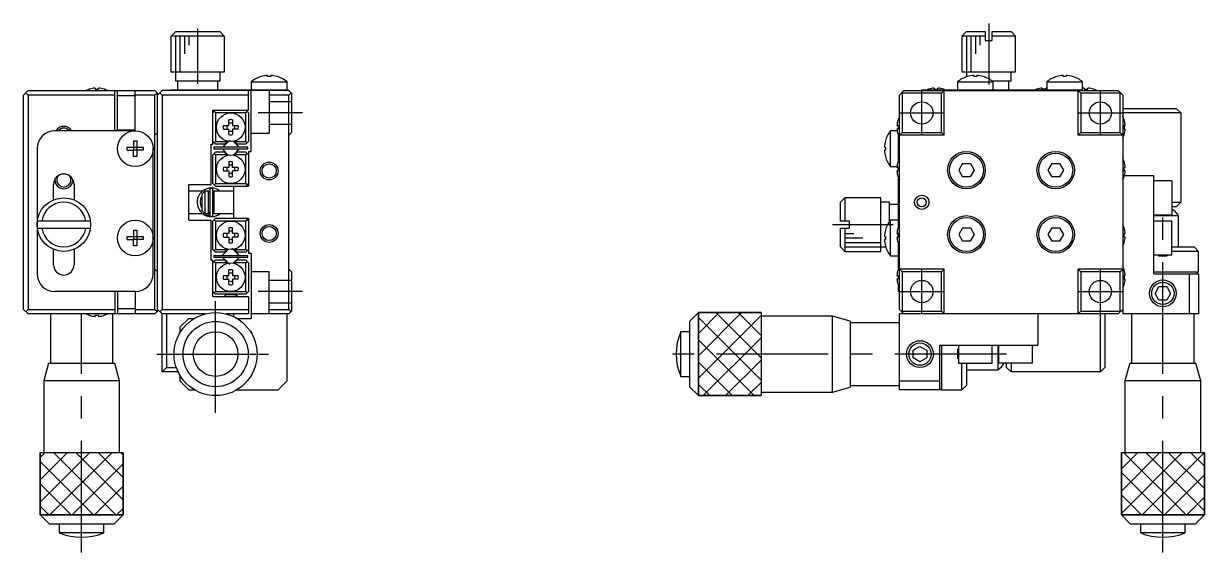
# Model space of a CAD drawing. Extents: x -5 to 371, y 36 to 269.
# Drawn here: x 238.6 to 370.8, y 137.9 to 197.1 of the extents above; entities that cross this region are included whole.
import ezdxf

# ---------------------------------------------------------------- set-up
doc = ezdxf.new("R2010")
doc.units = 0
doc.header["$LTSCALE"] = 10
doc.linetypes.add('CENTER', pattern=[2, 1.25, -0.25, 0.25, -0.25])
doc.linetypes.add('DASHED', pattern=[3.5, 2, -1.5])
doc.layers.get('0').update_dxf_attribs({"linetype": 'CONTINUOUS'})
doc.layers.add('CENTER', color=1, linetype='CENTER')

msp = doc.modelspace()

# ---------------------------------------------------------------- linework, layer by layer
at = {"color": 7, "linetype": 'CONTINUOUS'}
for p, q in [((255.086898, 195.720216), (255.592319, 196.220216)), ((261.033325, 195.720216), (255.086898, 195.720216)), ((255.086898, 195.220216), (255.086898, 195.720216)), ((255.592319, 196.220216), (260.527904, 196.220216)), ((260.527904, 196.220216), (261.033325, 195.720216)), ((261.033325, 195.720216), (261.033325, 195.220216)), ((344.143145, 196.220216), (343.643145, 195.720216)), ((346.243145, 195.720216), (343.643145, 195.720216)), ((343.643145, 195.720216), (343.643145, 191.720216)), ((344.143145, 196.220216), (346.243145, 196.220216)), ((346.243145, 196.220216), (346.243145, 195.220216)), ((347.043145, 196.220216), (349.143145, 196.220216)), ((347.043145, 195.220216), (347.043145, 196.220216)), ((349.643145, 195.720216), (347.043145, 195.720216)), ((349.643145, 195.720216), (349.143145, 196.220216)), ((349.643145, 191.720216), (349.643145, 195.720216)), ((255.060111, 195.220216), (255.060111, 191.720216)), ((255.060111, 195.220216), (255.086898, 195.220216)), ((261.033325, 195.220216), (261.060111, 195.220216)), ((261.060111, 191.720216), (261.060111, 195.220216)), ((346.243145, 195.220216), (347.043145, 195.220216)), ((255.060111, 191.720216), (261.060111, 191.720216)), ((255.560111, 191.720216), (255.560111, 190.720216)), ((255.560111, 190.720216), (260.560111, 190.720216)), ((255.810111, 190.720216), (255.810111, 189.720216)), ((260.310111, 189.720216), (260.310111, 190.720216)), ((260.560111, 190.720216), (260.560111, 191.720216)), ((264.060111, 190.618215), (264.060111, 189.720216)), ((264.060111, 190.618215), (268.060111, 190.618215)), ((265.17375, 191.189738), (265.171495, 191.19436)), ((265.880111, 191.189738), (265.880111, 191.310075)), ((266.240111, 191.189738), (265.880111, 191.189738)), ((266.240111, 191.310075), (266.240111, 191.189738)), ((266.948727, 191.19436), (266.946473, 191.189738)), ((268.060111, 189.620216), (268.060111, 190.618215)), ((343.143145, 190.618215), (343.143145, 189.720216)), ((343.143145, 190.618215), (347.143145, 190.618215)), ((343.643145, 191.720216), (349.643145, 191.720216)), ((344.143145, 191.720216), (344.143145, 191.159953)), ((344.256784, 191.189738), (344.254529, 191.19436)), ((344.963145, 191.189738), (344.963145, 191.310075)), ((345.323145, 191.189738), (344.963145, 191.189738)), ((345.323145, 191.310075), (345.323145, 191.189738)), ((346.031761, 191.19436), (346.029506, 191.189738)), ((347.008621, 190.720216), (349.143145, 190.720216)), ((347.143145, 189.720216), (347.143145, 190.618215)), ((348.893145, 189.720216), (348.893145, 190.720216)), ((349.143145, 190.720216), (349.143145, 191.720216)), ((353.143145, 190.618215), (353.143145, 189.720216)), ((353.143145, 190.618215), (357.143145, 190.618215)), ((354.256784, 191.189738), (354.254529, 191.19436)), ((354.963145, 191.189738), (354.963145, 191.310075)), ((355.323145, 191.189738), (354.963145, 191.189738)), ((355.323145, 191.310075), (355.323145, 191.189738)), ((356.031761, 191.19436), (356.029506, 191.189738)), ((357.143145, 189.620216), (357.143145, 190.618215)), ((238.560111, 189.120216), (239.060111, 189.620216)), ((238.560111, 165.120216), (238.560111, 189.120216)), ((238.810111, 189.370216), (239.060111, 189.120216)), ((239.060111, 189.620216), (253.260111, 189.620216)), ((248.760111, 189.120216), (239.060111, 189.120216)), ((239.060111, 189.120216), (239.060111, 165.120216)), ((245.910111, 189.77128), (245.933976, 189.77128)), ((246.560111, 189.904165), (246.560111, 189.77128)), ((246.560111, 189.77128), (246.960111, 189.77128)), ((246.960111, 189.77128), (246.960111, 189.904165)), ((247.586247, 189.77128), (247.610111, 189.77128)), ((248.760111, 185.120216), (248.760111, 189.620216)), ((249.060111, 185.120216), (249.060111, 189.620216)), ((251.060111, 185.120216), (251.060111, 189.620216)), ((253.260111, 189.120216), (251.060111, 189.120216)), ((253.560111, 189.320216), (253.260111, 189.620216)), ((253.510111, 189.370216), (253.260111, 189.120216)), ((253.260111, 165.120216), (253.260111, 189.120216)), ((254.060111, 189.620216), (253.560111, 189.120216)), ((253.560111, 164.920216), (253.560111, 189.320216)), ((253.810111, 189.370216), (254.060111, 189.120216)), ((268.260111, 189.620216), (254.060111, 189.620216)), ((263.760111, 189.120216), (254.060111, 189.120216)), ((254.060111, 189.120216), (254.060111, 165.120216)), ((255.060111, 189.620216), (255.060111, 189.720216)), ((255.060111, 189.720216), (268.060111, 189.720216)), ((263.760111, 187.420216), (263.760111, 189.620216)), ((264.060111, 182.820216), (264.060111, 189.620216)), ((266.060111, 189.620216), (266.060111, 184.870216)), ((268.260111, 189.120216), (266.060111, 189.120216)), ((268.560111, 189.320216), (268.260111, 189.620216)), ((268.510111, 189.370216), (268.260111, 189.120216)), ((268.260111, 165.120216), (268.260111, 189.120216)), ((268.560111, 189.320216), (268.560111, 184.920216)), ((337.143145, 189.620216), (336.643145, 189.120216)), ((336.643145, 165.120216), (336.643145, 189.120216)), ((336.943145, 189.320216), (336.893145, 189.370216)), ((336.943145, 189.320216), (336.943145, 184.920216)), ((341.343145, 189.320216), (336.943145, 189.320216)), ((337.143145, 189.620216), (361.143145, 189.620216)), ((339.143145, 189.620216), (339.143145, 189.720216)), ((339.143145, 189.720216), (357.143145, 189.720216)), ((339.893145, 189.77128), (339.917009, 189.77128)), ((340.543145, 189.904165), (340.543145, 189.77128)), ((340.543145, 189.77128), (340.943145, 189.77128)), ((340.943145, 189.77128), (340.943145, 189.904165)), ((341.343145, 189.320216), (341.643145, 189.620216)), ((341.343145, 184.920216), (341.343145, 189.320216)), ((341.569281, 189.77128), (341.593145, 189.77128)), ((341.643145, 184.620216), (341.643145, 189.620216)), ((352.017009, 189.77128), (351.993145, 189.77128)), ((352.643145, 189.77128), (352.643145, 189.904165)), ((353.043145, 189.77128), (352.643145, 189.77128)), ((353.043145, 189.904165), (353.043145, 189.77128)), ((356.643145, 184.620216), (356.643145, 189.620216)), ((356.643145, 189.620216), (356.943145, 189.320216)), ((356.943145, 189.320216), (356.943145, 184.920216)), ((361.343145, 189.320216), (356.943145, 189.320216)), ((357.343145, 189.904165), (357.343145, 189.77128)), ((357.343145, 189.77128), (357.743145, 189.77128)), ((357.743145, 189.77128), (357.743145, 189.904165)), ((358.369281, 189.77128), (358.393145, 189.77128)), ((361.643145, 189.120216), (361.143145, 189.620216)), ((361.393145, 189.370216), (361.343145, 189.320216)), ((361.343145, 184.920216), (361.343145, 189.320216)), ((361.643145, 189.120216), (361.643145, 164.620216)), ((251.060111, 189.020216), (249.060111, 189.020216)), ((259.760111, 187.420216), (263.760111, 187.420216)), ((259.760111, 183.620216), (259.760111, 187.420216)), ((259.760111, 187.120216), (260.060111, 187.420216)), ((259.910111, 187.270216), (260.060111, 187.120216)), ((260.060111, 187.120216), (260.060111, 183.920216)), ((263.460111, 187.120216), (260.060111, 187.120216)), ((263.760111, 187.120216), (263.460111, 187.420216)), ((263.460111, 187.120216), (263.610111, 187.270216)), ((263.460111, 183.920216), (263.460111, 187.120216)), ((263.760111, 187.120216), (263.760111, 183.920216)), ((337.925438, 187.402509), (337.943145, 187.420216)), ((360.343145, 187.420216), (360.360852, 187.402509)), ((361.643145, 187.620216), (367.643145, 187.620216)), ((368.143145, 187.120216), (361.643145, 187.120216)), ((368.143145, 187.120216), (367.643145, 187.620216)), ((368.143145, 187.120216), (368.143145, 177.120216)), ((249.060111, 185.220216), (251.060111, 185.220216)), ((260.933976, 185.720216), (261.560111, 185.720216)), ((260.933976, 185.320216), (261.560111, 185.320216)), ((261.560111, 185.720216), (261.560111, 186.346352)), ((261.560111, 184.69408), (261.560111, 185.320216)), ((261.960111, 186.346352), (261.960111, 185.720216)), ((261.960111, 185.720216), (262.586247, 185.720216)), ((261.960111, 185.320216), (261.960111, 184.69408)), ((262.586247, 185.320216), (261.960111, 185.320216)), ((336.359197, 185.720216), (336.492081, 185.720216)), ((336.492081, 185.320216), (336.359197, 185.320216)), ((336.492081, 186.370216), (336.492081, 186.346352)), ((336.492081, 185.720216), (336.492081, 185.320216)), ((361.794209, 186.370216), (361.794209, 186.346352)), ((361.927093, 185.720216), (361.794209, 185.720216)), ((361.794209, 185.720216), (361.794209, 185.320216)), ((361.794209, 185.320216), (361.927093, 185.320216)), ((251.060111, 185.120216), (242.060111, 185.120216)), ((250.880111, 184.006578), (251.240111, 184.006578)), ((250.880111, 184.006578), (250.880111, 183.300216)), ((251.240111, 184.006578), (251.240111, 183.300216)), ((253.260111, 184.620216), (253.560111, 184.920216)), ((259.760111, 183.920216), (260.060111, 183.620216)), ((260.060111, 183.920216), (259.910111, 183.770216)), ((260.060111, 183.920216), (261.361063, 183.920216)), ((260.85855, 183.29396), (261.636369, 184.071776)), ((261.47505, 183.945815), (260.85855, 183.329315)), ((261.061063, 183.620216), (261.401719, 183.960872)), ((262.661673, 183.329315), (262.045173, 183.945815)), ((262.118504, 183.960872), (262.45916, 183.620216)), ((262.15916, 183.920216), (263.460111, 183.920216)), ((263.610111, 183.770216), (263.460111, 183.920216)), ((263.460111, 183.620216), (263.760111, 183.920216)), ((264.060111, 184.870216), (266.060111, 184.870216)), ((268.260111, 184.620216), (268.560111, 184.920216)), ((335.069001, 184.008832), (335.073623, 184.006578)), ((336.38347, 185.120216), (335.645146, 185.120216)), ((335.645146, 181.120216), (335.645146, 185.120216)), ((336.492081, 184.69408), (336.492081, 184.670216)), ((336.543145, 181.800012), (336.543145, 184.54042)), ((336.643145, 184.620216), (336.943145, 184.920216)), ((341.643145, 184.620216), (336.643145, 184.620216)), ((336.943145, 184.920216), (341.343145, 184.920216)), ((341.643145, 184.620216), (341.343145, 184.920216)), ((356.943145, 184.920216), (356.643145, 184.620216)), ((361.643145, 184.620216), (356.643145, 184.620216)), ((356.943145, 184.920216), (361.343145, 184.920216)), ((361.343145, 184.920216), (361.643145, 184.620216)), ((361.794209, 184.69408), (361.794209, 184.670216)), ((240.060111, 183.120216), (240.060111, 169.120216)), ((250.17375, 183.300216), (250.880111, 183.300216)), ((250.17375, 182.940216), (250.17375, 183.300216)), ((250.17375, 182.940216), (250.880111, 182.940216)), ((250.890484, 183.289844), (250.880111, 183.300216)), ((250.890484, 182.950588), (250.880111, 182.940216)), ((250.880111, 182.233855), (250.880111, 182.940216)), ((250.890484, 183.289844), (251.229739, 183.289844)), ((250.890484, 182.950588), (250.890484, 183.289844)), ((251.229739, 182.950588), (250.890484, 182.950588)), ((251.229739, 183.289844), (251.240111, 183.300216)), ((251.229739, 183.289844), (251.229739, 182.950588)), ((251.229739, 182.950588), (251.240111, 182.940216)), ((251.240111, 183.300216), (251.946473, 183.300216)), ((251.240111, 182.940216), (251.240111, 182.233855)), ((251.946473, 182.940216), (251.240111, 182.940216)), ((251.946473, 183.300216), (251.946473, 182.940216)), ((253.060111, 169.120216), (253.060111, 183.120216)), ((259.560111, 183.620216), (259.760111, 183.620216)), ((259.560111, 179.120216), (259.560111, 183.620216)), ((259.760111, 182.420216), (260.060111, 182.720216)), ((259.860111, 183.270216), (259.860111, 183.070216)), ((263.660111, 183.270216), (259.860111, 183.270216)), ((263.660111, 183.070216), (259.860111, 183.070216)), ((259.910111, 182.570216), (260.060111, 182.420216)), ((261.061063, 183.620216), (260.060111, 183.620216)), ((261.061063, 182.720216), (260.060111, 182.720216)), ((260.85855, 183.011117), (261.47505, 182.394618)), ((261.401719, 182.37956), (261.061063, 182.720216)), ((262.045173, 182.394618), (262.661673, 183.011117)), ((262.45916, 182.720216), (262.118504, 182.37956)), ((262.661673, 183.046472), (262.272764, 182.657564)), ((263.460111, 183.620216), (262.45916, 183.620216)), ((263.460111, 182.720216), (262.45916, 182.720216)), ((263.760111, 182.420216), (263.460111, 182.720216)), ((263.460111, 182.420216), (263.610111, 182.570216)), ((263.660111, 183.070216), (263.660111, 183.270216)), ((263.760111, 182.820216), (263.760111, 178.920216)), ((263.760111, 182.820216), (264.060111, 182.820216)), ((334.953286, 183.300216), (335.073623, 183.300216)), ((335.073623, 182.940216), (334.953286, 182.940216)), ((335.073623, 183.300216), (335.073623, 182.940216)), ((251.240111, 182.233855), (250.880111, 182.233855)), ((259.760111, 179.220216), (259.760111, 182.420216)), ((261.361063, 182.420216), (260.060111, 182.420216)), ((260.060111, 182.420216), (260.060111, 179.220216)), ((261.560111, 181.646352), (261.560111, 181.020216)), ((261.960111, 181.020216), (261.960111, 181.646352)), ((263.460111, 182.420216), (262.15916, 182.420216)), ((263.460111, 179.220216), (263.460111, 182.420216)), ((335.073623, 182.233855), (335.069001, 182.2316)), ((336.492081, 181.646352), (336.492081, 181.670216)), ((343.716943, 181.474107), (343.277155, 180.728059)), ((343.716943, 181.474107), (344.582932, 181.466264)), ((344.582932, 181.466264), (345.009135, 180.712373)), ((353.716943, 181.474107), (353.277155, 180.728059)), ((353.716943, 181.474107), (354.582932, 181.466264)), ((354.582932, 181.466264), (355.009135, 180.712373)), ((361.794209, 181.646352), (361.794209, 181.670216)), ((243.701555, 180.074252), (243.717247, 180.075948)), ((261.560111, 181.020216), (260.933976, 181.020216)), ((260.933976, 180.620216), (261.560111, 180.620216)), ((261.560111, 180.620216), (261.560111, 179.99408)), ((262.586247, 181.020216), (261.960111, 181.020216)), ((261.960111, 179.99408), (261.960111, 180.620216)), ((262.586247, 180.620216), (261.960111, 180.620216)), ((335.645146, 181.120216), (336.369282, 181.120216)), ((336.492081, 181.020216), (336.359197, 181.020216)), ((336.359197, 180.620216), (336.492081, 180.620216)), ((336.492081, 180.620216), (336.492081, 181.020216)), ((336.492081, 179.970216), (336.492081, 179.99408)), ((336.543145, 174.400012), (336.543145, 179.84042)), ((343.277155, 180.728059), (343.703358, 179.974168)), ((344.569348, 179.966325), (343.703358, 179.974168)), ((345.009135, 180.712373), (344.569348, 179.966325)), ((353.277155, 180.728059), (353.703358, 179.974168)), ((354.569348, 179.966325), (353.703358, 179.974168)), ((355.009135, 180.712373), (354.569348, 179.966325)), ((361.794209, 181.020216), (361.927093, 181.020216)), ((361.794209, 180.620216), (361.794209, 181.020216)), ((361.927093, 180.620216), (361.794209, 180.620216)), ((361.794209, 179.970216), (361.794209, 179.99408)), ((361.834797, 180.120216), (365.143145, 180.120216)), ((365.143145, 169.120216), (365.143145, 180.120216)), ((241.910111, 177.391046), (241.910111, 179.120216)), ((244.210111, 179.120216), (244.210111, 177.391046)), ((257.060111, 179.120216), (259.560111, 179.120216)), ((257.060111, 175.120216), (257.060111, 179.120216)), ((259.413112, 178.536031), (259.413112, 175.686031)), ((259.760111, 179.220216), (260.060111, 178.920216)), ((259.763112, 175.686031), (259.763112, 178.536031)), ((260.060111, 179.220216), (259.910111, 179.070216)), ((260.060111, 179.220216), (263.460111, 179.220216)), ((260.060111, 178.920216), (263.760111, 178.920216)), ((262.060111, 178.920216), (262.060111, 175.320216)), ((263.610111, 179.070216), (263.460111, 179.220216)), ((263.460111, 178.920216), (263.760111, 179.220216)), ((367.143145, 179.520216), (365.143145, 179.520216)), ((367.143145, 179.520216), (367.143145, 175.720216)), ((258.602362, 178.370216), (257.060111, 178.370216)), ((258.402631, 177.508212), (258.455394, 177.640507)), ((258.455394, 177.640507), (258.502963, 177.732461)), ((258.502963, 177.732461), (258.560091, 177.823065)), ((258.860111, 178.370216), (258.560111, 178.070216)), ((258.560111, 176.170216), (258.560111, 178.070216)), ((258.766238, 178.48291), (258.729931, 178.461414)), ((258.730636, 178.461651), (258.730302, 178.461595)), ((258.860111, 178.370216), (258.860111, 175.870216)), ((259.260111, 178.370216), (258.860111, 178.370216)), ((259.260111, 175.870216), (259.260111, 178.370216)), ((259.413112, 178.217216), (259.260111, 178.370216)), ((259.302191, 178.32817), (259.413632, 178.349087)), ((259.860111, 178.370216), (259.763112, 178.273216)), ((259.763154, 178.34919), (259.827877, 178.338218)), ((259.860111, 178.370216), (259.860111, 175.870216)), ((262.060111, 178.370216), (259.860111, 178.370216)), ((330.543145, 177.620216), (330.043145, 177.120216)), ((330.543145, 177.620216), (330.543145, 175.020216)), ((334.543145, 177.620216), (330.543145, 177.620216)), ((334.543145, 171.620216), (334.543145, 177.620216)), ((257.060111, 175.870216), (258.579689, 175.870216)), ((258.560111, 176.170216), (258.860111, 175.870216)), ((258.721935, 175.766267), (258.805641, 175.924686)), ((258.786135, 175.873658), (258.779815, 175.8631)), ((258.792662, 175.884407), (258.786135, 175.873658)), ((258.799361, 175.895287), (258.792662, 175.884407)), ((258.806195, 175.906239), (258.799361, 175.895287)), ((258.813125, 175.917202), (258.806195, 175.906239)), ((258.860111, 175.870216), (259.260111, 175.870216)), ((259.260111, 175.870216), (259.413112, 176.023216)), ((259.763112, 175.967216), (259.860111, 175.870216)), ((259.843079, 175.887032), (259.763139, 175.87307)), ((259.860111, 175.870216), (262.060111, 175.870216)), ((330.043145, 175.020216), (330.043145, 177.120216)), ((335.543145, 177.120216), (334.543145, 177.120216)), ((335.543145, 174.985692), (335.543145, 177.120216)), ((336.543145, 176.870216), (335.543145, 176.870216)), ((367.143145, 177.120216), (368.143145, 177.120216)), ((367.643145, 176.620216), (367.143145, 176.620216)), ((367.643145, 176.620216), (368.143145, 177.120216)), ((246.033325, 175.020216), (240.086898, 175.020216)), ((257.060111, 175.120216), (259.560111, 175.120216)), ((258.721893, 175.766311), (258.764413, 175.740072)), ((258.729438, 175.764234), (258.729314, 175.7622)), ((258.729314, 175.7622), (258.729408, 175.761576)), ((258.729408, 175.761576), (258.730021, 175.760593)), ((258.730052, 175.767018), (258.729438, 175.764234)), ((258.730021, 175.760593), (258.757187, 175.744225)), ((258.731155, 175.770537), (258.730052, 175.767018)), ((258.732739, 175.774773), (258.731155, 175.770537)), ((258.734862, 175.779851), (258.732739, 175.774773)), ((258.737475, 175.785635), (258.734862, 175.779851)), ((258.740561, 175.792094), (258.737475, 175.785635)), ((258.744106, 175.799191), (258.740561, 175.792094)), ((258.748089, 175.806889), (258.744106, 175.799191)), ((258.752489, 175.815144), (258.748089, 175.806889)), ((258.757281, 175.823911), (258.752489, 175.815144)), ((258.757187, 175.744225), (258.786662, 175.72836)), ((258.762438, 175.833142), (258.757281, 175.823911)), ((258.767934, 175.842786), (258.762438, 175.833142)), ((258.773736, 175.85279), (258.767934, 175.842786)), ((258.779815, 175.8631), (258.773736, 175.85279)), ((258.786662, 175.72836), (258.816887, 175.713984)), ((258.816887, 175.713984), (258.847785, 175.701133)), ((258.847785, 175.701133), (258.87928, 175.68984)), ((258.87928, 175.68984), (258.911294, 175.680131)), ((258.911294, 175.680131), (258.943749, 175.67203)), ((258.943749, 175.67203), (258.976564, 175.665557)), ((258.976564, 175.665557), (259.009658, 175.660727)), ((259.009658, 175.660727), (259.04295, 175.657553)), ((259.04295, 175.657553), (259.076358, 175.656042)), ((259.076358, 175.656042), (259.1098, 175.656198)), ((259.1098, 175.656198), (259.143193, 175.658019)), ((259.143193, 175.658019), (259.176455, 175.661503)), ((259.176455, 175.661503), (259.209504, 175.666639)), ((259.209504, 175.666639), (259.242259, 175.673416)), ((259.242259, 175.673416), (259.274639, 175.681818)), ((259.274639, 175.681818), (259.306565, 175.691822)), ((259.306565, 175.691822), (259.337958, 175.703406)), ((259.337958, 175.703406), (259.36874, 175.71654)), ((259.36874, 175.71654), (259.398835, 175.731193)), ((259.398835, 175.731193), (259.413212, 175.738864)), ((259.560111, 170.620216), (259.560111, 175.120216)), ((259.760111, 175.020216), (260.060111, 175.320216)), ((259.760111, 171.820216), (259.760111, 175.020216)), ((259.910111, 175.170216), (260.060111, 175.020216)), ((260.060111, 175.320216), (263.760111, 175.320216)), ((260.060111, 175.020216), (260.060111, 171.820216)), ((263.460111, 175.020216), (260.060111, 175.020216)), ((263.760111, 175.020216), (263.460111, 175.320216)), ((263.460111, 175.020216), (263.610111, 175.170216)), ((263.460111, 171.820216), (263.460111, 175.020216)), ((263.760111, 175.320216), (263.760111, 171.420216)), ((331.043145, 175.020216), (330.043145, 175.020216)), ((331.043145, 174.220216), (331.043145, 175.020216)), ((336.543145, 175.120216), (335.645146, 175.120216)), ((335.645146, 171.120216), (335.645146, 175.120216)), ((365.143145, 175.720216), (367.143145, 175.720216)), ((365.143145, 175.620216), (367.893145, 175.620216)), ((367.143145, 175.020216), (365.143145, 175.020216)), ((367.143145, 171.220216), (367.143145, 175.020216)), ((367.893145, 172.120216), (367.893145, 175.620216)), ((240.086898, 174.220216), (246.033325, 174.220216)), ((250.17375, 173.300216), (250.880111, 173.300216)), ((250.17375, 172.940216), (250.17375, 173.300216)), ((250.880111, 174.006578), (251.240111, 174.006578)), ((250.880111, 174.006578), (250.880111, 173.300216)), ((250.890484, 173.289844), (250.880111, 173.300216)), ((250.890484, 173.289844), (251.229739, 173.289844)), ((250.890484, 172.950588), (250.890484, 173.289844)), ((251.229739, 173.289844), (251.240111, 173.300216)), ((251.229739, 173.289844), (251.229739, 172.950588)), ((251.240111, 174.006578), (251.240111, 173.300216)), ((251.240111, 173.300216), (251.946473, 173.300216)), ((251.946473, 173.300216), (251.946473, 172.940216)), ((261.560111, 173.620216), (260.933976, 173.620216)), ((261.560111, 174.246352), (261.560111, 173.620216)), ((261.960111, 173.620216), (261.960111, 174.246352)), ((262.586247, 173.620216), (261.960111, 173.620216)), ((330.043145, 172.120216), (330.043145, 174.220216)), ((330.043145, 174.220216), (331.043145, 174.220216)), ((330.543145, 174.220216), (330.543145, 171.620216)), ((334.953286, 173.300216), (335.073623, 173.300216)), ((335.069001, 174.008832), (335.073623, 174.006578)), ((335.073623, 173.300216), (335.073623, 172.940216)), ((336.492081, 173.620216), (336.359197, 173.620216)), ((336.492081, 174.246352), (336.492081, 174.270216)), ((336.492081, 173.220216), (336.492081, 173.620216)), ((343.716943, 174.274107), (343.277155, 173.528059)), ((343.277155, 173.528059), (343.703358, 172.774168)), ((343.716943, 174.274107), (344.582932, 174.266264)), ((345.009135, 173.512373), (344.569348, 172.766325)), ((344.582932, 174.266264), (345.009135, 173.512373)), ((353.716943, 174.274107), (353.277155, 173.528059)), ((353.277155, 173.528059), (353.703358, 172.774168)), ((353.716943, 174.274107), (354.582932, 174.266264)), ((355.009135, 173.512373), (354.569348, 172.766325)), ((354.582932, 174.266264), (355.009135, 173.512373)), ((361.794209, 174.246352), (361.794209, 174.270216)), ((361.794209, 173.620216), (361.927093, 173.620216)), ((361.794209, 173.220216), (361.794209, 173.620216)), ((250.17375, 172.940216), (250.880111, 172.940216)), ((250.890484, 172.950588), (250.880111, 172.940216)), ((250.880111, 172.233855), (250.880111, 172.940216)), ((251.240111, 172.233855), (250.880111, 172.233855)), ((251.229739, 172.950588), (250.890484, 172.950588)), ((251.229739, 172.950588), (251.240111, 172.940216)), ((251.240111, 172.940216), (251.240111, 172.233855)), ((251.946473, 172.940216), (251.240111, 172.940216)), ((260.933976, 173.220216), (261.560111, 173.220216)), ((261.560111, 173.220216), (261.560111, 172.59408)), ((261.883854, 171.971776), (262.661673, 171.19396)), ((261.960111, 172.59408), (261.960111, 173.220216)), ((262.586247, 173.220216), (261.960111, 173.220216)), ((330.043145, 172.120216), (330.543145, 171.620216)), ((334.543145, 172.120216), (335.103408, 172.120216)), ((335.073623, 172.940216), (334.953286, 172.940216)), ((335.073623, 172.233855), (335.069001, 172.2316)), ((336.359197, 173.220216), (336.492081, 173.220216)), ((336.492081, 172.570216), (336.492081, 172.59408)), ((336.543145, 169.700012), (336.543145, 172.44042)), ((344.569348, 172.766325), (343.703358, 172.774168)), ((354.569348, 172.766325), (353.703358, 172.774168)), ((361.927093, 173.220216), (361.794209, 173.220216)), ((361.794209, 172.570216), (361.794209, 172.59408)), ((367.143359, 172.120216), (369.643145, 172.120216)), ((370.143145, 171.620216), (369.643145, 172.120216)), ((241.910111, 170.120216), (241.910111, 171.849386)), ((244.210111, 171.849386), (244.210111, 170.120216)), ((259.560111, 170.620216), (259.760111, 170.620216)), ((259.760111, 171.820216), (260.060111, 171.520216)), ((259.760111, 166.520216), (259.760111, 170.620216)), ((259.760111, 170.320216), (260.060111, 170.620216)), ((259.860111, 171.170216), (259.860111, 170.970216)), ((259.860111, 171.170216), (263.660111, 171.170216)), ((259.860111, 170.970216), (263.660111, 170.970216)), ((260.060111, 171.820216), (259.910111, 171.670216)), ((260.060111, 171.820216), (261.361063, 171.820216)), ((261.061063, 171.520216), (260.060111, 171.520216)), ((261.061063, 170.620216), (260.060111, 170.620216)), ((261.47505, 171.845815), (260.85855, 171.229315)), ((261.636368, 170.168655), (260.85855, 170.946472)), ((260.85855, 170.911117), (261.47505, 170.294618)), ((261.061063, 171.520216), (261.401719, 171.860872)), ((261.061063, 170.620216), (261.401719, 170.27956)), ((262.661673, 171.229315), (262.045173, 171.845815)), ((262.045173, 170.294618), (262.661673, 170.911117)), ((262.118504, 171.860872), (262.45916, 171.520216)), ((262.118504, 170.27956), (262.45916, 170.620216)), ((262.15916, 171.820216), (263.460111, 171.820216)), ((263.460111, 171.520216), (262.45916, 171.520216)), ((263.460111, 170.620216), (262.45916, 170.620216)), ((263.610111, 171.670216), (263.460111, 171.820216)), ((263.460111, 171.520216), (263.760111, 171.820216)), ((263.760111, 170.320216), (263.460111, 170.620216)), ((263.660111, 170.970216), (263.660111, 171.170216)), ((263.760111, 171.420216), (264.060111, 171.420216)), ((264.060111, 171.420216), (264.060111, 164.120216)), ((330.543145, 171.620216), (334.543145, 171.620216)), ((335.645146, 171.120216), (336.543145, 171.120216)), ((365.143145, 171.220216), (367.143145, 171.220216)), ((365.643145, 171.220216), (365.643145, 171.120216)), ((365.643145, 171.120216), (366.643145, 171.120216)), ((366.643145, 171.120216), (366.643145, 171.220216)), ((370.143145, 171.620216), (367.14339, 171.620216)), ((370.143145, 169.320216), (370.143145, 171.620216)), ((253.260111, 169.620216), (253.560111, 169.320216)), ((259.910111, 170.470216), (260.060111, 170.320216)), ((261.361063, 170.320216), (260.060111, 170.320216)), ((260.060111, 170.320216), (260.060111, 167.120216)), ((261.560111, 168.920216), (261.560111, 169.546352)), ((261.960111, 169.546352), (261.960111, 168.920216)), ((263.460111, 170.320216), (262.15916, 170.320216)), ((263.460111, 170.320216), (263.610111, 170.470216)), ((263.460111, 167.120216), (263.460111, 170.320216)), ((263.760111, 170.320216), (263.760111, 167.120216)), ((264.060111, 169.370216), (266.060111, 169.370216)), ((266.060111, 164.620216), (266.060111, 169.370216)), ((268.560111, 169.320216), (268.260111, 169.620216)), ((268.560111, 169.320216), (268.560111, 164.920216)), ((336.492081, 169.570216), (336.492081, 169.546352)), ((336.943145, 169.320216), (336.643145, 169.620216)), ((341.643145, 169.620216), (336.643145, 169.620216)), ((336.943145, 169.320216), (336.943145, 164.920216)), ((341.343145, 169.320216), (336.943145, 169.320216)), ((341.343145, 169.320216), (341.643145, 169.620216)), ((341.343145, 164.920216), (341.343145, 169.320216)), ((341.643145, 164.620216), (341.643145, 169.620216)), ((356.643145, 164.620216), (356.643145, 169.620216)), ((356.643145, 169.620216), (356.943145, 169.320216)), ((361.643145, 169.620216), (356.643145, 169.620216)), ((356.943145, 169.320216), (356.943145, 164.920216)), ((361.343145, 169.320216), (356.943145, 169.320216)), ((361.643145, 169.620216), (361.343145, 169.320216)), ((361.343145, 164.920216), (361.343145, 169.320216)), ((361.794209, 169.570216), (361.794209, 169.546352)), ((365.143145, 169.320216), (370.143145, 169.320216)), ((369.943145, 169.120216), (370.143145, 169.320216)), ((260.933976, 168.920216), (261.560111, 168.920216)), ((260.933976, 168.520216), (261.560111, 168.520216)), ((261.560111, 167.89408), (261.560111, 168.520216)), ((261.960111, 168.920216), (262.586247, 168.920216)), ((261.960111, 168.520216), (261.960111, 167.89408)), ((262.586247, 168.520216), (261.960111, 168.520216)), ((336.359197, 168.920216), (336.492081, 168.920216)), ((336.492081, 168.520216), (336.359197, 168.520216)), ((336.492081, 168.920216), (336.492081, 168.520216)), ((361.927093, 168.920216), (361.794209, 168.920216)), ((361.794209, 168.920216), (361.794209, 168.520216)), ((361.794209, 168.520216), (361.927093, 168.520216)), ((365.143145, 169.120216), (370.143145, 169.120216)), ((369.143145, 164.620216), (369.143145, 169.120216)), ((370.143145, 169.120216), (370.143145, 164.620216)), ((251.060111, 167.120216), (242.060111, 167.120216)), ((248.760111, 167.120216), (248.760111, 164.620216)), ((249.060111, 167.120216), (249.060111, 164.620216)), ((251.060111, 167.120216), (251.060111, 164.620216)), ((259.760111, 167.120216), (260.060111, 166.820216)), ((260.060111, 167.120216), (259.910111, 166.970216)), ((260.060111, 167.120216), (263.460111, 167.120216)), ((263.460111, 166.820216), (260.060111, 166.820216)), ((261.260111, 166.804917), (260.975411, 166.520216)), ((261.260111, 166.804917), (262.260111, 166.804917)), ((262.544812, 166.520216), (262.260111, 166.804917)), ((263.610111, 166.970216), (263.460111, 167.120216)), ((263.460111, 166.820216), (263.760111, 167.120216)), ((336.492081, 167.89408), (336.492081, 167.870216)), ((336.543145, 167.120216), (336.543145, 167.74042)), ((336.643145, 167.120216), (336.543145, 167.120216)), ((361.794209, 167.89408), (361.794209, 167.870216)), ((365.27712, 166.920216), (365.710132, 167.670216)), ((365.710132, 166.170216), (365.27712, 166.920216)), ((365.710132, 167.670216), (366.576158, 167.670216)), ((366.576158, 167.670216), (367.00917, 166.920216)), ((367.00917, 166.920216), (366.576158, 166.170216)), ((263.760111, 166.520216), (259.760111, 166.520216)), ((263.760111, 166.520216), (263.760111, 164.620216)), ((366.576158, 166.170216), (365.710132, 166.170216)), ((238.560111, 165.120216), (239.060111, 164.620216)), ((239.060111, 165.120216), (238.810111, 164.870216)), ((239.060111, 165.120216), (248.760111, 165.120216)), ((253.260111, 164.620216), (239.060111, 164.620216)), ((241.560111, 164.620216), (241.560111, 159.120216)), ((245.910111, 164.469152), (245.933976, 164.469152)), ((246.560111, 164.469152), (246.960111, 164.469152)), ((246.560111, 164.336268), (246.560111, 164.469152)), ((246.960111, 164.469152), (246.960111, 164.336268)), ((247.586247, 164.469152), (247.610111, 164.469152)), ((248.560111, 159.120216), (248.560111, 164.620216)), ((249.060111, 165.220216), (251.060111, 165.220216)), ((251.060111, 165.120216), (253.260111, 165.120216)), ((253.260111, 165.120216), (253.510111, 164.870216)), ((253.560111, 164.920216), (253.260111, 164.620216)), ((253.560111, 165.120216), (254.060111, 164.620216)), ((254.060111, 165.120216), (253.810111, 164.870216)), ((254.060111, 165.120216), (263.760111, 165.120216)), ((254.060111, 158.120216), (254.060111, 164.620216)), ((258.888574, 164.620216), (254.060111, 164.620216)), ((254.560111, 164.620216), (254.560111, 158.620216)), ((256.060111, 163.120216), (257.060111, 164.120216)), ((257.060111, 164.120216), (257.68893, 164.120216)), ((263.760111, 164.620216), (261.231649, 164.620216)), ((261.560111, 164.521636), (261.560111, 164.620216)), ((262.060111, 164.620216), (262.060111, 164.318132)), ((262.431293, 164.120216), (264.060111, 164.120216)), ((268.260111, 164.620216), (264.060111, 164.620216)), ((266.060111, 165.120216), (268.260111, 165.120216)), ((268.060111, 157.120216), (268.060111, 164.620216)), ((268.260111, 165.120216), (268.510111, 164.870216)), ((268.560111, 164.920216), (268.260111, 164.620216)), ((314.143145, 164.770216), (313.143145, 163.770216)), ((314.143145, 164.770216), (314.143145, 155.470216)), ((321.143145, 164.770216), (314.143145, 164.770216)), ((321.143145, 164.770216), (321.143145, 155.470216)), ((329.143145, 164.370216), (321.143145, 164.370216)), ((329.143145, 155.870216), (329.143145, 164.370216)), ((331.143145, 163.820216), (329.143145, 164.370216)), ((336.643145, 165.120216), (337.143145, 164.620216)), ((361.143145, 164.620216), (336.643145, 164.620216)), ((336.643145, 156.120216), (336.643145, 164.620216)), ((336.943145, 164.920216), (336.893145, 164.870216)), ((336.943145, 164.920216), (341.343145, 164.920216)), ((341.643145, 164.620216), (341.343145, 164.920216)), ((352.143145, 164.620216), (352.143145, 161.120216)), ((356.943145, 164.920216), (356.643145, 164.620216)), ((356.943145, 164.920216), (361.343145, 164.920216)), ((359.143145, 158.120216), (359.143145, 164.620216)), ((359.643145, 164.620216), (359.643145, 158.620216)), ((361.143145, 164.620216), (361.643145, 165.120216)), ((361.393145, 164.870216), (361.343145, 164.920216)), ((370.143145, 164.620216), (361.643145, 164.620216)), ((362.643145, 164.620216), (362.643145, 159.120216)), ((369.643145, 159.120216), (369.643145, 164.620216)), ((256.060111, 163.120216), (256.060111, 162.491397)), ((313.143145, 163.770216), (313.143145, 156.470216)), ((331.143145, 163.820216), (331.143145, 156.420216)), ((336.643145, 163.620216), (331.143145, 163.620216)), ((312.143145, 157.620216), (312.143145, 162.620216)), ((313.143145, 162.620216), (312.143145, 162.620216)), ((338.193145, 160.553229), (338.943145, 160.986241)), ((338.193145, 159.687203), (338.193145, 160.553229)), ((338.943145, 160.986241), (339.693145, 160.553229)), ((339.693145, 160.553229), (339.693145, 159.687203)), ((341.143145, 161.120216), (352.143145, 161.120216)), ((341.143145, 161.120216), (341.143145, 156.120216)), ((341.343145, 161.120216), (341.343145, 156.120216)), ((343.143145, 160.620216), (343.143145, 159.620216)), ((343.243145, 160.620216), (343.143145, 160.620216)), ((343.243145, 161.120216), (343.243145, 159.120216)), ((347.043145, 159.120216), (347.043145, 161.120216)), ((347.643145, 161.120216), (347.643145, 158.370216)), ((347.743145, 161.120216), (347.743145, 159.120216)), ((351.543145, 159.120216), (351.543145, 161.120216)), ((241.360111, 159.120216), (240.810111, 157.120216)), ((241.360111, 159.120216), (248.760111, 159.120216)), ((249.310111, 157.120216), (248.760111, 159.120216)), ((338.943145, 159.254191), (338.193145, 159.687203)), ((339.693145, 159.687203), (338.943145, 159.254191)), ((343.143145, 159.620216), (343.243145, 159.620216)), ((343.243145, 159.120216), (347.043145, 159.120216)), ((343.643145, 156.120216), (343.643145, 159.119971)), ((344.143145, 159.120002), (344.143145, 156.620216)), ((351.543145, 159.120216), (347.743145, 159.120216)), ((348.643145, 158.620216), (348.643145, 159.120216)), ((349.143145, 159.120216), (349.143145, 158.120216)), ((362.443145, 159.120216), (361.893145, 157.120216)), ((362.443145, 159.120216), (369.843145, 159.120216)), ((370.393145, 157.120216), (369.843145, 159.120216)), ((254.060111, 158.120216), (254.560111, 158.620216)), ((255.862195, 158.120216), (254.060111, 158.120216)), ((254.560111, 158.620216), (255.658691, 158.620216)), ((256.060111, 157.749035), (256.060111, 157.120216)), ((312.143145, 157.620216), (313.143145, 157.620216)), ((344.143145, 158.370216), (347.643145, 158.370216)), ((348.643145, 158.620216), (349.143145, 158.120216)), ((359.143145, 158.120216), (349.143145, 158.120216)), ((359.143145, 158.120216), (359.643145, 158.620216)), ((240.810111, 157.120216), (240.810111, 149.120216)), ((249.310111, 157.120216), (240.810111, 157.120216)), ((249.310111, 149.120216), (249.310111, 157.120216)), ((256.060111, 157.120216), (257.060111, 156.120216)), ((257.060111, 156.120216), (257.68893, 156.120216)), ((262.431293, 156.120216), (267.060111, 156.120216)), ((267.060111, 156.120216), (268.060111, 157.120216)), ((313.143145, 156.470216), (314.143145, 155.470216)), ((329.143145, 155.870216), (331.143145, 156.420216)), ((331.143145, 156.620216), (336.643145, 156.620216)), ((336.643145, 157.120216), (341.143145, 157.120216)), ((341.143145, 156.120216), (336.643145, 156.120216)), ((341.143145, 156.320216), (341.343145, 156.120216)), ((341.343145, 156.120216), (343.643145, 156.120216)), ((343.643145, 156.120216), (344.143145, 156.620216)), ((370.393145, 157.120216), (361.893145, 157.120216)), ((361.893145, 157.120216), (361.893145, 149.120216)), ((370.393145, 149.120216), (370.393145, 157.120216)), ((314.143145, 155.470216), (321.143145, 155.470216)), ((321.143145, 155.870216), (329.143145, 155.870216)), ((240.410111, 149.120216), (240.410111, 142.120216)), ((240.410111, 149.120216), (249.710111, 149.120216)), ((249.710111, 142.120216), (249.710111, 149.120216)), ((361.493145, 149.120216), (361.493145, 142.120216)), ((361.493145, 149.120216), (370.793145, 149.120216)), ((370.793145, 142.120216), (370.793145, 149.120216)), ((240.410111, 142.120216), (241.410111, 141.120216)), ((240.410111, 142.120216), (249.710111, 142.120216)), ((248.710111, 141.120216), (249.710111, 142.120216)), ((361.493145, 142.120216), (370.793145, 142.120216)), ((361.493145, 142.120216), (362.493145, 141.120216)), ((369.793145, 141.120216), (370.793145, 142.120216)), ((241.410111, 141.120216), (248.710111, 141.120216)), ((242.560111, 141.120216), (242.560111, 140.120216)), ((247.560111, 140.120216), (247.560111, 141.120216)), ((362.493145, 141.120216), (369.793145, 141.120216)), ((363.643145, 141.120216), (363.643145, 140.120216)), ((368.643145, 140.120216), (368.643145, 141.120216)), ((247.560111, 140.120216), (242.560111, 140.120216)), ((368.643145, 140.120216), (363.643145, 140.120216))]:
    msp.add_line(p, q, dxfattribs=at)
at = {"color": 3, "linetype": 'CONTINUOUS'}
for p, q in [((255.560111, 195.720216), (255.560111, 191.720216)), ((256.060111, 195.720216), (256.060111, 191.720216)), ((256.560111, 195.720216), (256.560111, 193.720216)), ((257.060111, 195.720216), (257.060111, 194.720216)), ((344.143145, 195.720216), (344.143145, 191.720216)), ((344.643145, 195.720216), (344.643145, 191.720216)), ((345.143145, 195.720216), (345.143145, 193.720216)), ((345.643145, 195.720216), (345.643145, 194.720216)), ((330.543145, 173.620216), (331.543145, 173.620216)), ((330.543145, 173.120216), (332.543145, 173.120216)), ((330.543145, 172.620216), (334.543145, 172.620216)), ((330.543145, 172.120216), (334.543145, 172.120216)), ((314.143145, 162.441074), (316.472287, 164.770216)), ((314.143145, 159.941074), (318.972287, 164.770216)), ((314.143145, 155.470216), (314.143145, 164.770216)), ((314.143145, 164.770216), (321.143145, 164.770216)), ((314.143145, 157.441074), (321.143145, 164.441074)), ((314.143145, 164.218494), (321.143145, 157.218494)), ((316.091423, 164.770216), (321.143145, 159.718494)), ((318.591423, 164.770216), (321.143145, 162.218494)), ((321.091423, 164.770216), (321.143145, 164.718494)), ((321.143145, 164.770216), (321.143145, 155.470216)), ((314.143145, 161.718494), (320.391423, 155.470216)), ((314.672287, 155.470216), (321.143145, 161.941074)), ((314.143145, 159.218494), (317.891423, 155.470216)), ((317.172287, 155.470216), (321.143145, 159.441074)), ((314.143145, 156.718494), (315.391423, 155.470216)), ((319.672287, 155.470216), (321.143145, 156.941074)), ((321.143145, 155.470216), (314.143145, 155.470216)), ((240.410111, 148.550007), (240.980321, 149.120216)), ((240.410111, 146.050007), (243.480321, 149.120216)), ((240.410111, 143.550007), (245.980321, 149.120216)), ((240.410111, 142.120216), (240.410111, 149.120216)), ((240.410111, 149.120216), (249.710111, 149.120216)), ((240.410111, 148.109561), (246.399456, 142.120216)), ((241.480321, 142.120216), (248.480321, 149.120216)), ((241.899456, 149.120216), (248.899456, 142.120216)), ((244.399456, 149.120216), (249.710111, 143.809561)), ((246.899456, 149.120216), (249.710111, 146.309561)), ((249.399456, 149.120216), (249.710111, 148.809561)), ((249.710111, 149.120216), (249.710111, 142.120216)), ((361.493145, 147.291074), (363.322287, 149.120216)), ((361.493145, 144.791074), (365.822287, 149.120216)), ((361.493145, 142.291074), (368.322287, 149.120216)), ((361.493145, 142.120216), (361.493145, 149.120216)), ((361.493145, 149.120216), (370.793145, 149.120216)), ((361.741423, 149.120216), (368.741423, 142.120216)), ((363.822287, 142.120216), (370.793145, 149.091074)), ((364.241423, 149.120216), (370.793145, 142.568494)), ((366.741423, 149.120216), (370.793145, 145.068494)), ((369.241423, 149.120216), (370.793145, 147.568494)), ((370.793145, 149.120216), (370.793145, 142.120216)), ((243.980321, 142.120216), (249.710111, 147.850007)), ((361.493145, 146.868494), (366.241423, 142.120216)), ((240.410111, 145.609561), (243.899456, 142.120216)), ((366.322287, 142.120216), (370.793145, 146.591074)), ((246.480321, 142.120216), (249.710111, 145.350007)), ((361.493145, 144.368494), (363.741423, 142.120216)), ((240.410111, 143.109561), (241.399456, 142.120216)), ((248.980321, 142.120216), (249.710111, 142.850007)), ((368.822287, 142.120216), (370.793145, 144.091074)), ((249.710111, 142.120216), (240.410111, 142.120216)), ((370.793145, 142.120216), (361.493145, 142.120216))]:
    msp.add_line(p, q, dxfattribs=at)
at = {"color": 3, "linetype": 'DASHED'}
for p, q in [((268.560111, 188.370216), (266.060111, 188.370216)), ((266.060111, 185.870216), (268.560111, 185.870216)), ((268.560111, 168.370216), (266.060111, 168.370216)), ((266.060111, 165.870216), (268.560111, 165.870216))]:
    msp.add_line(p, q, dxfattribs=at)
at = {"color": 7, "linetype": 'CONTINUOUS'}
for centre, radius in [((339.143145, 187.120216), 1.25), ((359.143145, 187.120216), 1.25), ((261.760111, 185.520216), 1.6), ((251.060111, 183.120216), 2), ((344.143145, 180.720216), 2.1), ((344.143145, 180.720216), 1.9), ((354.143145, 180.720216), 2.1), ((354.143145, 180.720216), 1.9), ((261.760111, 180.820216), 1.6), ((266.060111, 180.620216), 0.8), ((243.060111, 174.620216), 3), ((339.143145, 177.120216), 0.8), ((339.143145, 177.120216), 0.5), ((251.060111, 173.120216), 2), ((261.760111, 173.420216), 1.6), ((344.143145, 173.520216), 2.1), ((344.143145, 173.520216), 1.9), ((354.143145, 173.520216), 2.1), ((354.143145, 173.520216), 1.9), ((266.060111, 173.620216), 0.8), ((261.760111, 168.720216), 1.6), ((339.143145, 167.120216), 1.25), ((359.143145, 167.120216), 1.25), ((366.143145, 166.920216), 1.25), ((260.060111, 160.120216), 4.65), ((260.060111, 160.120216), 3.65), ((260.060111, 160.120216), 2.5), ((338.943145, 160.120216), 1.25)]:
    msp.add_circle(centre, radius, dxfattribs=at)
at = {"color": 3, "linetype": 'CONTINUOUS'}
for centre, radius in [((266.060111, 180.620216), 1), ((266.060111, 173.620216), 1), ((366.143145, 166.920216), 1.5), ((338.943145, 160.120216), 1.5)]:
    msp.add_circle(centre, radius, dxfattribs=at)
at = {"color": 7, "linetype": 'CONTINUOUS'}
for centre, radius, start, end in [((266.060111, 188.120216), 3.2, 106.122533, 128.682187), ((266.060111, 188.120216), 3.194933, 93.229709, 106.106712), ((266.060111, 188.120216), 3.194933, 73.893288, 86.770291), ((266.060111, 188.120216), 3.2, 51.317813, 73.877467), ((345.143145, 188.120216), 3.2, 106.122533, 128.682187), ((345.143145, 188.120216), 3.194933, 93.229709, 106.106712), ((345.143145, 188.120216), 3.194933, 73.893288, 86.770291), ((345.143145, 188.120216), 3.2, 51.317813, 73.877467), ((355.143145, 188.120216), 3.2, 106.122533, 128.682187), ((355.143145, 188.120216), 3.194933, 93.229709, 106.106712), ((355.143145, 188.120216), 3.194933, 73.893288, 86.770291), ((355.143145, 188.120216), 3.2, 51.317813, 73.877467), ((246.760111, 187.420216), 2.5, 109.876874, 118.357637), ((246.760111, 187.420216), 2.491987, 94.603352, 109.360864), ((246.760111, 187.420216), 2.491987, 70.639136, 85.396648), ((246.760111, 187.420216), 2.5, 61.642363, 70.123126), ((340.743145, 187.420216), 2.5, 109.876874, 113.073918), ((340.743145, 187.420216), 2.491987, 94.603352, 109.360864), ((340.743145, 187.420216), 2.491987, 70.639136, 85.396648), ((340.743145, 187.420216), 2.5, 66.926082, 70.123126), ((352.843145, 187.420216), 2.5, 109.876874, 113.073918), ((352.843145, 187.420216), 2.491987, 94.603352, 109.360864), ((352.843145, 187.420216), 2.491987, 83.085628, 85.396648), ((357.543145, 187.420216), 2.491987, 94.603352, 99.236759), ((357.543145, 187.420216), 2.491987, 70.639136, 85.396648), ((357.543145, 187.420216), 2.5, 61.642363, 70.123126), ((338.843145, 185.520216), 2.5, 151.642363, 160.123126), ((359.443145, 185.520216), 2.5, 19.876874, 28.357637), ((243.060111, 184.620216), 0.8, 38.682187, 141.317813), ((261.760111, 185.520216), 0.85, 166.391039, 193.608961), ((261.760111, 185.520216), 0.459295, 154.186081, 205.813919), ((261.760111, 185.520216), 0.85, 76.391039, 103.608961), ((261.760111, 185.520216), 0.459295, 64.186081, 115.813919), ((261.760111, 185.520216), 0.459295, 334.186081, 25.813919), ((261.760111, 185.520216), 0.85, 346.391039, 13.608961), ((338.843145, 185.520216), 2.491987, 160.639136, 175.396648), ((338.843145, 185.520216), 2.491987, 184.603352, 199.360864), ((359.443145, 185.520216), 2.491987, 4.603352, 19.360864), ((359.443145, 185.520216), 2.491987, 340.639136, 355.396648), ((242.060111, 183.120216), 2, 90, 180), ((261.760111, 185.520216), 0.459295, 244.186081, 295.813919), ((261.760111, 185.520216), 0.85, 256.391039, 283.608961), ((338.143145, 183.120216), 3.194933, 163.893288, 176.770291), ((338.143145, 183.120216), 3.2, 141.317813, 163.877467), ((338.843145, 185.520216), 2.5, 199.876874, 208.357637), ((359.443145, 185.520216), 2.5, 331.642363, 340.123126), ((260.999972, 183.187894), 0.2, 135, 155.693883), ((260.999972, 183.152538), 0.2, 204.306116, 225), ((260.999972, 183.152538), 0.2, 135, 143.957276), ((262.520251, 183.187894), 0.2, 24.306117, 45), ((262.520251, 183.187894), 0.2, 315, 323.957277), ((262.520251, 183.152538), 0.2, 315, 335.693884), ((338.143145, 183.120216), 3.194933, 183.229709, 196.106712), ((261.760111, 180.820216), 0.85, 76.391039, 103.608961), ((261.760111, 180.820216), 0.459295, 64.186081, 115.813919), ((338.143145, 183.120216), 3.2, 196.122533, 218.682187), ((338.843145, 180.820216), 2.491987, 160.639136, 175.396648), ((338.843145, 180.820216), 2.5, 151.642363, 160.123126), ((359.443145, 180.820216), 2.5, 19.876874, 28.357637), ((359.443145, 180.820216), 2.491987, 4.603352, 19.360864), ((243.060111, 179.120216), 1.15, 0, 180), ((243.060111, 179.620216), 0.8, 147.273805, 32.726195), ((261.760111, 180.820216), 0.85, 166.391039, 193.608961), ((261.760111, 180.820216), 0.459295, 154.186081, 205.813919), ((261.760111, 180.820216), 0.459295, 244.186081, 295.813919), ((261.760111, 180.820216), 0.85, 256.391039, 283.608961), ((261.760111, 180.820216), 0.459295, 334.186081, 25.813919), ((261.760111, 180.820216), 0.85, 346.391039, 13.608961), ((338.843145, 180.820216), 2.491987, 184.603352, 199.360864), ((338.843145, 180.820216), 2.5, 199.876874, 208.357637), ((359.443145, 180.820216), 2.5, 331.642363, 340.123126), ((359.443145, 180.820216), 2.491987, 340.639136, 355.396648), ((259.588474, 177.110875), 1.599541, 90.673795, 237.556406), ((259.588112, 178.536031), 0.175, 0, 180), ((259.586273, 177.105948), 1.604524, 52.005858, 89.271239), ((259.583488, 177.111131), 1.245831, 161.41401099, 183.38970248), ((243.060111, 174.620216), 2.5, 9.206896, 170.793104), ((259.588278, 177.111319), 1.250625, 183.38532923, 214.67756735), ((259.588721, 177.108422), 1.596713, 270.674653, 309.136273), ((366.143145, 174.588966), 2.03125, 30.510237, 60.507625), ((259.589565, 177.116165), 1.604526, 239.051662, 269.270999), ((259.588112, 175.686031), 0.175, 180, 0), ((338.143145, 173.120216), 3.2, 141.317813, 163.877467), ((338.843145, 173.420216), 2.5, 151.642363, 160.123126), ((359.443145, 173.420216), 2.5, 19.876874, 28.357637), ((243.060111, 174.620216), 2.5, 189.206896, 350.793104), ((261.760111, 173.420216), 0.85, 166.391039, 193.608961), ((261.760111, 173.420216), 0.459295, 154.186081, 205.813919), ((261.760111, 173.420216), 0.85, 76.391039, 103.608961), ((261.760111, 173.420216), 0.459295, 64.186081, 115.813919), ((261.760111, 173.420216), 0.459295, 334.186081, 25.813919), ((261.760111, 173.420216), 0.85, 346.391039, 13.608961), ((338.143145, 173.120216), 3.194933, 163.893288, 176.770291), ((338.843145, 173.420216), 2.491987, 160.639136, 175.396648), ((359.443145, 173.420216), 2.491987, 4.603352, 19.360864), ((261.760111, 173.420216), 0.459295, 244.186081, 295.813919), ((261.760111, 173.420216), 0.85, 256.391039, 283.608961), ((338.143145, 173.120216), 3.194933, 183.229709, 196.106712), ((338.143145, 173.120216), 3.2, 196.122533, 218.682187), ((338.843145, 173.420216), 2.491987, 184.603352, 199.360864), ((338.843145, 173.420216), 2.5, 199.876874, 208.357637), ((359.443145, 173.420216), 2.5, 331.642363, 340.123126), ((359.443145, 173.420216), 2.491987, 340.639136, 355.396648), ((260.999972, 171.087894), 0.2, 135, 155.693883), ((260.999972, 171.052538), 0.2, 204.306117, 225), ((260.999972, 171.087894), 0.2, 216.042724, 225), ((262.520251, 171.087894), 0.2, 24.306116, 45), ((262.520251, 171.052538), 0.2, 36.042724, 45), ((262.520251, 171.052538), 0.2, 315, 335.693883), ((243.060111, 170.120216), 1.15, 180, 0), ((261.760111, 168.720216), 0.85, 76.391039, 103.608961), ((338.843145, 168.720216), 2.491987, 160.639136, 175.396648), ((338.843145, 168.720216), 2.5, 151.642363, 160.123126), ((359.443145, 168.720216), 2.5, 19.876874, 28.357637), ((359.443145, 168.720216), 2.491987, 4.603352, 19.360864), ((242.060111, 169.120216), 2, 180, 270), ((251.060111, 169.120216), 2, 270, 0), ((261.760111, 168.720216), 0.85, 166.391039, 193.608961), ((261.760111, 168.720216), 0.459295, 154.186081, 205.813919), ((261.760111, 168.720216), 0.459295, 64.186081, 115.813919), ((261.760111, 168.720216), 0.459295, 244.186081, 295.813919), ((261.760111, 168.720216), 0.459295, 334.186081, 25.813919), ((261.760111, 168.720216), 0.85, 346.391039, 13.608961), ((338.843145, 168.720216), 2.491987, 184.603352, 199.360864), ((359.443145, 168.720216), 2.491987, 340.639136, 355.396648), ((261.760111, 168.720216), 0.85, 256.391039, 283.608961), ((338.843145, 168.720216), 2.5, 199.876874, 208.357637), ((359.443145, 168.720216), 2.5, 331.642363, 340.123126), ((246.760111, 166.820216), 2.5, 241.642363, 250.123126), ((246.760111, 166.820216), 2.491987, 250.639136, 265.396648), ((246.760111, 166.820216), 2.491987, 274.603352, 289.360864), ((246.760111, 166.820216), 2.5, 289.876874, 298.357637), ((318.143145, 160.120216), 6.5, 157.380135, 202.619865), ((346.611895, 160.120216), 2.03125, 300.510237, 330.507616), ((245.060111, 146.120216), 6.5, 247.380135, 292.619865), ((366.143145, 146.120216), 6.5, 247.380135, 292.619865)]:
    msp.add_arc(centre, radius, start, end, dxfattribs=at)
at = {"color": 4, "linetype": 'CONTINUOUS'}
msp.add_arc((243.060111, 184.620216), 1, 30, 150, dxfattribs=at)
at = {"color": 3, "linetype": 'CONTINUOUS'}
msp.add_arc((243.060111, 179.620216), 1, 175.842408, 4.157592, dxfattribs=at)
at = {"layer": 'CENTER', "color": 1, "linetype": 'CENTER'}
for p, q in [((346.643145, 197.120216), (346.643145, 190.320216)), ((258.060111, 190.370216), (258.060111, 196.570216)), ((339.143145, 184.620216), (339.143145, 189.620216)), ((359.143145, 184.620216), (359.143145, 189.620216)), ((269.810111, 187.120216), (264.810111, 187.120216)), ((336.643145, 187.120216), (341.643145, 187.120216)), ((356.643145, 187.120216), (361.643145, 187.120216)), ((366.143145, 137.920216), (366.143145, 176.620216)), ((329.143145, 174.620216), (335.943145, 174.620216)), ((339.143145, 164.620216), (339.143145, 169.620216)), ((359.143145, 164.620216), (359.143145, 169.620216)), ((260.060111, 153.540216), (260.060111, 166.700216)), ((269.810111, 167.120216), (264.810111, 167.120216)), ((336.643145, 167.120216), (341.643145, 167.120216)), ((356.643145, 167.120216), (361.643145, 167.120216)), ((245.060111, 137.920216), (245.060111, 164.620216)), ((253.480111, 160.120216), (266.640111, 160.120216)), ((348.643145, 160.120216), (311.218145, 160.120216))]:
    msp.add_line(p, q, dxfattribs=at)

doc.saveas('drawing.dxf')
